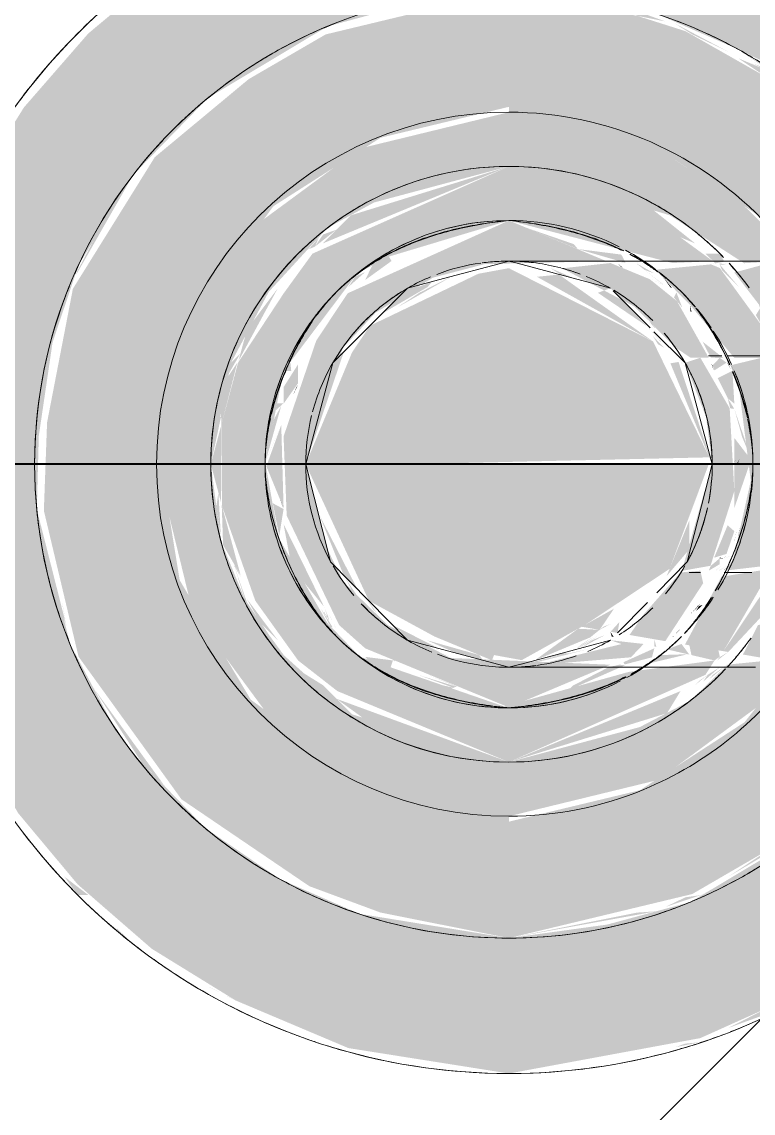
# Model space of a CAD drawing. Header units: millimetres. Extents: x 0 to 98412, y -2706 to 7916.
# Drawn here: x 82427.77 to 82454.75, y 576.03 to 616.34 of the extents above; entities that cross this region are included whole.
import ezdxf

# ---------------------------------------------------------------- set-up
doc = ezdxf.new("R2010")
doc.units = ezdxf.units.MM
for name, color, linetype, lineweight in [('0-1', 7, 'Continuous', 9), ('A-WALL-PATT', 7, 'Continuous', 9), ('P-SANR-FIXT', 7, 'Continuous', 9)]:
    doc.layers.add(name, color=color, linetype=linetype, lineweight=lineweight)
doc.layers.add('0-2', color=7, linetype='Continuous', lineweight=9, transparency=0.7)
doc.layers.add('A-DETL', color=5, linetype='Continuous', lineweight=40, true_color=0x0000ff)
doc.layers.add('A-DETL-GENF-1', color=7, linetype='Continuous', lineweight=9, true_color=0xe0e0e0)

# ---------------------------------------------------------------- blocks, each defined once
blk = doc.blocks.new('Sanitary_Toilet-Accessories_Gessi_Wall-mounted-paper-roll-holder-65449 - Chrome-30913797-Развертка 1_13-3')
at = {"layer": '0-2'}
for points in [[(-67854, 577.5), (-67846.939, 578.807), (-67844.395, 579.952), (-67841.105, 581.9), (-67838.482, 584.09), (-67836.107, 586.82), (-67834.263, 589.785), (-67833.07, 592.5), (-67838.202, 592.5), (-67840.177, 589.268), (-67842.898, 586.472), (-67847.303, 583.832), (-67850.374, 583), (-67854, 582.5), (-67859.524, 583.398), (-67862.456, 584.679), (-67865.202, 586.563), (-67867.823, 589.268), (-67868.656, 590.464), (-67870.197, 593.375), (-67871.418, 598.333), (-67871.328, 601.741), (-67870.834, 604.514), (-67869.88, 607.353), (-67867.823, 610.732), (-67865.102, 613.528), (-67860.697, 616.168), (-67857.626, 617), (-67854, 617.5), (-67848.476, 616.602), (-67845.544, 615.321), (-67844.5, 614.819), (-67844.5, 620.084), (-67848.077, 621.562), (-67854, 622.5), (-67860.953, 621.232), (-67863.605, 620.048), (-67866.895, 618.1), (-67869.518, 615.91), (-67871.893, 613.18), (-67873.737, 610.215), (-67875.112, 606.939), (-67875.943, 603.52), (-67876.223, 600), (-67875.943, 596.48), (-67875.108, 593.047), (-67874.048, 590.395), (-67872.1, 587.105), (-67869.91, 584.482), (-67867.18, 582.107), (-67864.089, 580.199), (-67859.923, 578.438), (-67857.703, 578.086)], [(-67854, 582.5), (-67854, 587), (-67859.5, 588.34), (-67863.526, 591.307), (-67866.148, 595.716), (-67866.913, 600.438), (-67865.657, 605.503), (-67862.693, 609.526), (-67858.734, 612.058), (-67854, 613.199), (-67854, 617.5), (-67860.762, 615.873), (-67863.603, 614.221), (-67867.065, 611.341), (-67870.088, 606.48), (-67871.041, 601.542), (-67871.159, 598.285), (-67869.88, 592.895), (-67866.083, 587.626), (-67861.361, 584.415), (-67858.734, 583.442), (-67856.701, 583.037)], [(-67854, 587), (-67848.5, 588.34), (-67844.474, 591.307), (-67843.581, 592.835), (-67845.934, 592.598), (-67847.304, 591.273), (-67849.169, 590.294), (-67854, 589), (-67859.935, 590.808), (-67862.401, 593.033), (-67863.748, 595.025), (-67864.625, 597.153), (-67865, 600), (-67864.251, 603.75), (-67862.863, 606.364), (-67860.696, 608.727), (-67858.975, 609.667), (-67854, 611), (-67848.065, 609.192), (-67845.325, 607.423), (-67844.5, 607.471), (-67844.5, 608.732), (-67845.307, 609.526), (-67849.025, 612.01), (-67854, 613), (-67859.5, 611.66), (-67863.526, 608.693), (-67866.01, 604.975), (-67867, 600), (-67865.657, 594.497), (-67862.693, 590.474), (-67858.975, 587.99), (-67855.313, 587.261)], [(-67854, 589), (-67846.752, 592.222), (-67846.414, 592.753), (-67849.573, 592.332), (-67854.174, 591.053), (-67859.5, 592.892), (-67860.697, 594.134), (-67862.498, 597.292), (-67862.991, 600.067), (-67862.315, 603.444), (-67859.597, 607.048), (-67858.427, 607.668), (-67854, 609), (-67847.966, 607.43), (-67846.472, 607.498), (-67847.684, 608.384), (-67854, 611), (-67861.248, 607.778), (-67862.315, 606.305), (-67863.995, 603.75), (-67864.616, 601.433), (-67864.588, 598.462), (-67863.358, 594.958), (-67861.778, 592.752), (-67860.331, 591.622), (-67854.047, 589.019)], [(-67849.807, 607.263), (-67850.01, 607.428), (-67849.853, 607.282)], [(-67848.643, 607.048), (-67849.304, 607.423), (-67849, 607.178), (-67848.697, 607.068)], [(-67857.744, 600), (-67846.605, 600.254), (-67848.681, 604.531), (-67854.003, 607.24), (-67855.126, 607.035), (-67859.131, 605.113), (-67859.794, 604.119), (-67861.5, 600), (-67857.75, 600)], [(-67847.98, 606.506), (-67848.332, 606.935), (-67848.044, 606.533)], [(-67858.124, 605.792), (-67856.992, 606.542), (-67857.93, 605.922)], [(-67847.266, 605.601), (-67847.303, 605.851), (-67847.303, 605.652)], [(-67846.097, 603.928), (-67846.856, 604.527), (-67846.55, 603.93), (-67846.222, 603.928)], [(-67846.5, 600), (-67847.743, 603.777), (-67848.044, 603.727), (-67846.519, 600.047)], [(-67847.458, 603.576), (-67847.894, 604.092), (-67847.478, 603.597)], [(-67846.437, 603.469), (-67846.534, 603.75), (-67846.5, 603.621)], [(-67845.815, 603.531), (-67845.965, 603.785), (-67845.901, 603.653)], [(-67845.711, 603.479), (-67845.889, 603.75), (-67845.762, 603.55)], [(-67861.977, 602.517), (-67861.778, 602.95), (-67861.84, 602.847)], [(-67845.018, 600.089), (-67845.685, 602.045), (-67845.396, 601.003), (-67845.027, 600.112)], [(-67862.987, 600.066), (-67862.401, 601.446), (-67862.982, 600.089)], [(-67845.685, 598.381), (-67845.068, 600.164), (-67845.685, 600.97), (-67845.685, 598.541)], [(-67845.685, 600), (-67845.638, 600.198), (-67845.685, 600.025)], [(-67845.565, 600), (-67845.495, 600.189), (-67845.599, 600)], [(-67845.01, 600.023), (-67845.048, 600.163), (-67845.012, 600.029)], [(-67854.626, 592.758), (-67854.551, 592.952), (-67853.528, 592.765), (-67851.449, 593.925), (-67851.18, 594.075), (-67848.074, 596.136), (-67846.629, 600), (-67861.5, 600), (-67859.166, 594.955), (-67856.744, 593.636), (-67854.643, 592.765)], [(-67862.474, 597.356), (-67862.315, 598.346), (-67862.713, 598.559)], [(-67862.315, 598.358), (-67862.469, 598.755), (-67862.379, 598.511)], [(-67848.183, 595.869), (-67847.344, 596.857), (-67847.344, 597.929), (-67848.106, 596.059)], [(-67845.531, 597.37), (-67845.476, 597.746), (-67845.535, 597.38)], [(-67845.685, 597.134), (-67845.599, 597.555), (-67845.685, 597.153)], [(-67846.08, 596.526), (-67846.222, 596.55), (-67846.222, 596.528)], [(-67846.064, 596.55), (-67845.891, 596.689), (-67846.061, 596.556)], [(-67846.083, 596.073), (-67845.916, 596.25), (-67846.061, 596.099)], [(-67846.049, 596.073), (-67845.889, 596.25), (-67846.029, 596.1)], [(-67847.282, 594.49), (-67846.939, 594.894), (-67847.278, 594.5)], [(-67860.609, 594.228), (-67860.921, 594.697), (-67860.697, 594.348)], [(-67847.224, 594.516), (-67846.939, 594.856), (-67847.041, 594.759)], [(-67847.102, 594.57), (-67846.854, 594.806), (-67846.994, 594.759)], [(-67851.449, 593.925), (-67851.318, 593.998), (-67852.023, 594.059)], [(-67850.139, 593.62), (-67850.257, 593.815), (-67850.207, 593.636)], [(-67847.958, 593.62), (-67847.669, 593.925), (-67847.955, 593.636)], [(-67856.573, 593.188), (-67856.788, 593.246), (-67856.787, 593.245)], [(-67855.941, 591.785), (-67855.917, 591.794), (-67856.996, 592.222)], [(-67864.215, 580.263), (-67864.215, 580.268), (-67865.647, 580.993)]]:
    blk.add_hatch(color=256, dxfattribs=at).paths.add_polyline_path(points)
h = blk.add_hatch(color=256, dxfattribs=at)
h.paths.add_polyline_path([(-67845.908, 579.182), (-67843.785, 579.952), (-67843.785, 580.263), (-67844.395, 579.952)])
h.paths.add_polyline_path([(-67838.09, 584.09), (-67838.09, 584.482), (-67838.445, 583.832)])
h.paths.add_polyline_path([(-67840.4, 582.118), (-67840.086, 582.318), (-67840.086, 582.386)])
h.paths.add_polyline_path([(-67835.569, 587.147), (-67835.225, 587.626), (-67835.353, 587.5)])
h.paths.add_polyline_path([(-67834.993, 588.353), (-67833.693, 590.584), (-67833.952, 590.395), (-67834.263, 589.785)])
h.paths.add_polyline_path([(-67844.5, 620.084), (-67844.5, 620.311), (-67846.523, 621.058)])
h.paths.add_polyline_path([(-67844.5, 620.334), (-67844.5, 620.344), (-67846.624, 621.183)])
h.paths.add_polyline_path([(-67847.749, 621.51), (-67848.747, 621.878), (-67848.077, 621.562)])
h = blk.add_hatch(color=256, dxfattribs=at)
h.paths.add_polyline_path([(-67854, 582.5), (-67848.564, 583.49), (-67849.266, 583.442), (-67851.299, 583.037)])
h.paths.add_polyline_path([(-67845.896, 584.772), (-67843.03, 586.472), (-67843.785, 586.183), (-67845.624, 584.954)])
h.paths.add_polyline_path([(-67841.297, 588.117), (-67839.35, 590.464), (-67839.449, 590.883), (-67841.137, 588.357)])
h.paths.add_polyline_path([(-67866.703, 588.117), (-67869.33, 591.743), (-67867.563, 589.001), (-67866.936, 588.357)])
h.paths.add_polyline_path([(-67833.07, 592.5), (-67832.696, 594.146), (-67837.566, 594.152), (-67837.789, 592.576), (-67833.952, 592.501)])
h.paths.add_polyline_path([(-67870.314, 593.977), (-67871.281, 597.791), (-67870.834, 595.569)])
h.paths.add_polyline_path([(-67871.498, 600.01), (-67870.861, 604.344), (-67871.193, 603.115), (-67871.416, 600.848)])
h.paths.add_polyline_path([(-67869.964, 607.003), (-67868.02, 610.409), (-67869.315, 608.281), (-67869.94, 607.104)])
h.paths.add_polyline_path([(-67837.069, 607.439), (-67833.074, 607.51), (-67833.952, 609.605), (-67835.9, 612.895), (-67838.09, 615.518), (-67840.82, 617.893), (-67843.911, 619.801), (-67844.5, 619.801), (-67844.464, 614.64), (-67842.324, 613.007), (-67840.177, 610.732), (-67838.313, 607.698), (-67838.12, 607.439), (-67837.601, 607.44)])
h.paths.add_polyline_path([(-67844.5, 614.295), (-67844.5, 614.557), (-67845.544, 614.993)])
h.paths.add_polyline_path([(-67844.5, 614.609), (-67844.5, 614.614), (-67845.228, 615.014)])
h.paths.add_polyline_path([(-67848.24, 616.354), (-67849.78, 616.918), (-67849.266, 616.558), (-67848.564, 616.419)])
h = blk.add_hatch(color=256, dxfattribs=at)
h.paths.add_polyline_path([(-67854, 582.5), (-67847.238, 584.127), (-67844.397, 585.779), (-67840.935, 588.659), (-67838.528, 592.619), (-67843.545, 592.697), (-67845.307, 590.474), (-67849.169, 587.961), (-67854, 586.801), (-67854, 583.146)])
h.paths.add_polyline_path([(-67844.5, 608.732), (-67844.5, 614.295), (-67847.49, 615.994), (-67849.266, 616.558), (-67854, 617.5), (-67854, 613), (-67848.5, 611.66), (-67844.808, 609.192)])
h = blk.add_hatch(color=256, dxfattribs=at)
h.paths.add_polyline_path([(-67848.24, 583.646), (-67846.917, 584.09), (-67847.49, 584.006), (-67847.852, 583.832)])
h.paths.add_polyline_path([(-67845.896, 615.228), (-67847.896, 616.286), (-67847.238, 615.873), (-67846.639, 615.585)])
h = blk.add_hatch(color=256, dxfattribs=at)
h.paths.add_polyline_path([(-67870.314, 593.977), (-67870.463, 594.787), (-67870.493, 594.898)])
h.paths.add_polyline_path([(-67870.197, 593.375), (-67870.834, 595.569), (-67870.834, 595.486)])
h.paths.add_polyline_path([(-67844.5, 614.614), (-67844.5, 614.662), (-67845.544, 615.321)])
h = blk.add_hatch(color=256, dxfattribs=at)
h.paths.add_polyline_path([(-67846.974, 584.052), (-67844.464, 585.416), (-67846.939, 584.076)])
h.paths.add_polyline_path([(-67837.241, 595.237), (-67832.211, 595.512), (-67832.195, 596.16), (-67836.993, 596.063), (-67837.192, 595.398)])
h.paths.add_polyline_path([(-67837.613, 594.201), (-67837.516, 594.318), (-67837.604, 594.23)])
h.paths.add_polyline_path([(-67838.236, 607.44), (-67840.437, 610.999), (-67840.528, 610.732), (-67838.313, 607.44)])
h.paths.add_polyline_path([(-67832.489, 605.711), (-67833.061, 607.472), (-67838.044, 607.181), (-67837.119, 605.73), (-67832.601, 605.711)])
h.paths.add_polyline_path([(-67842.102, 612.693), (-67844.5, 614.557), (-67844.389, 614.221), (-67842.522, 612.973)])
h.paths.add_polyline_path([(-67844.5, 614.557), (-67844.5, 614.609), (-67845.01, 614.802)])
h = blk.add_hatch(color=256, dxfattribs=at)
h.paths.add_polyline_path([(-67854, 589), (-67860.364, 591.338), (-67858.975, 590.333), (-67857.703, 589.992)])
h.paths.add_polyline_path([(-67862.528, 593.502), (-67863.667, 595.025), (-67863.192, 594.166), (-67862.531, 593.505)])
h.paths.add_polyline_path([(-67864.625, 598.601), (-67864.625, 601.399), (-67865, 600), (-67864.72, 598.956)])
h.paths.add_polyline_path([(-67863.977, 603.817), (-67862.531, 606.495), (-67863.667, 604.975), (-67863.901, 604.101)])
h.paths.add_polyline_path([(-67860.873, 608.153), (-67854, 611), (-67859.834, 609.192), (-67860.697, 608.329)])
h = blk.add_hatch(color=256, dxfattribs=at)
h.paths.add_polyline_path([(-67854, 589), (-67848.166, 590.808), (-67847.669, 591.622), (-67853.038, 589.399)])
h.paths.add_polyline_path([(-67847.127, 608.153), (-67849.025, 609.667), (-67854, 611), (-67847.303, 608.226)])
h = blk.add_hatch(color=256, dxfattribs=at)
h.paths.add_polyline_path([(-67869.91, 584.09), (-67869.518, 584.09), (-67870.404, 584.77)])
h.paths.add_polyline_path([(-67867.844, 582.263), (-67868.467, 582.858), (-67868.467, 582.814)])
h.paths.add_polyline_path([(-67874.048, 610.215), (-67874.048, 609.605), (-67873.484, 610.991)])
h = blk.add_hatch(color=256, dxfattribs=at)
h.paths.add_polyline_path([(-67854, 591.019), (-67850.257, 592.596), (-67856.15, 592.843), (-67858.471, 594.058), (-67860.104, 595.652), (-67860.697, 596.86), (-67861.487, 600.047), (-67860.137, 604.287), (-67858.921, 605.597), (-67856.801, 606.891), (-67854.899, 607.39), (-67850.405, 607.5), (-67854, 609), (-67859.95, 606.313), (-67861.109, 604.566), (-67862.315, 601.026), (-67862.2, 598.101), (-67860.265, 594.058), (-67859.303, 593.2), (-67854.011, 591.024)])
h.paths.add_polyline_path([(-67848.824, 592.646), (-67847.407, 592.984), (-67848.403, 592.952), (-67848.722, 592.72)])
h.paths.add_polyline_path([(-67846.086, 593.096), (-67844.5, 595.831), (-67844.694, 596.081), (-67846.161, 595.844), (-67847.505, 593.341), (-67846.222, 593.119)])
h.paths.add_polyline_path([(-67844.5, 603.917), (-67844.731, 605.196), (-67846.222, 607.248), (-67846.547, 607.38), (-67848.597, 607.181), (-67847.303, 605.866), (-67845.685, 603.925), (-67844.618, 603.918)])
h = blk.add_hatch(color=256, dxfattribs=at)
h.paths.add_polyline_path([(-67859.5, 590.474), (-67860.873, 591.847), (-67861.778, 592.222), (-67859.789, 590.696)])
h.paths.add_polyline_path([(-67846.841, 591.965), (-67846.222, 592.507), (-67846.67, 592.222)])
h.paths.add_polyline_path([(-67861.778, 592.222), (-67863.192, 594.166), (-67862.315, 592.921), (-67862.004, 592.517)])
h.paths.add_polyline_path([(-67863.526, 594.5), (-67864.138, 596.25), (-67863.744, 595.025)])
h.paths.add_polyline_path([(-67844.171, 595.232), (-67841.891, 595.522), (-67841.99, 596.098), (-67843.934, 595.804), (-67844.168, 595.239)])
h.paths.add_polyline_path([(-67864.625, 602.847), (-67863.901, 604.101), (-67864.251, 603.75), (-67864.588, 602.937)])
h.paths.add_polyline_path([(-67865, 600), (-67864.625, 601.741), (-67864.771, 601.741)])
h.paths.add_polyline_path([(-67864.625, 597.287), (-67864.72, 598.956), (-67864.79, 598.48)])
h.paths.add_polyline_path([(-67861.159, 608.035), (-67860.364, 608.662), (-67860.859, 608.483)])
h.paths.add_polyline_path([(-67842.509, 605.752), (-67843.602, 607.388), (-67844.5, 607.084), (-67844.474, 605.76), (-67842.77, 605.753)])
h.paths.add_polyline_path([(-67846.011, 607.419), (-67845.996, 607.483), (-67846.014, 607.423)])
h.paths.add_polyline_path([(-67845.498, 606.524), (-67846.222, 607.375), (-67846.14, 607.166), (-67845.599, 606.625)])
h = blk.add_hatch(color=256, dxfattribs=at)
h.paths.add_polyline_path([(-67860.873, 591.847), (-67861.948, 592.517), (-67861.778, 592.222)])
h.paths.add_polyline_path([(-67847.127, 591.847), (-67846.67, 592.222), (-67846.958, 592.016)])
h.paths.add_polyline_path([(-67846.614, 592.059), (-67845.905, 592.635), (-67846.472, 592.222)])
h.paths.add_polyline_path([(-67844.574, 592.835), (-67843.289, 593.08), (-67842.781, 594.259), (-67844.808, 594.065), (-67845.367, 592.972), (-67844.623, 592.844)])
h.paths.add_polyline_path([(-67863.901, 595.899), (-67864.597, 598.497), (-67864.547, 597.017), (-67864.104, 596.25)])
h.paths.add_polyline_path([(-67864.625, 597.153), (-67864.79, 598.48), (-67864.795, 598.444)])
h.paths.add_polyline_path([(-67864.616, 601.433), (-67864.022, 603.75), (-67864.625, 602.847), (-67864.618, 601.741)])
h.paths.add_polyline_path([(-67844.5, 605.534), (-67844.642, 607.362), (-67845.685, 607.079), (-67844.673, 605.76)])
h.paths.add_polyline_path([(-67846.391, 607.417), (-67846.052, 607.483), (-67846.222, 607.778), (-67846.752, 607.778), (-67846.396, 607.423)])
h.paths.add_polyline_path([(-67844.5, 607.427), (-67843.658, 607.471), (-67844.5, 608.732), (-67844.5, 607.44)])
h = blk.add_hatch(color=256, dxfattribs=at)
h.paths.add_polyline_path([(-67856.047, 591.746), (-67855.941, 591.785), (-67857.354, 592.222)])
h.paths.add_polyline_path([(-67860.818, 594.732), (-67862.315, 597.788), (-67862.029, 596.25), (-67861.487, 595.547)])
h.paths.add_polyline_path([(-67851.459, 607.947), (-67851.61, 608.129), (-67853.341, 608.727)])
h = blk.add_hatch(color=256, dxfattribs=at)
h.paths.add_polyline_path([(-67843.816, 596.087), (-67841.753, 596.215), (-67841.062, 600.311), (-67841.99, 600.789), (-67843.183, 601.388), (-67843.042, 599.68), (-67843.789, 596.153)])
h.paths.add_polyline_path([(-67844.5, 605.526), (-67844.781, 605.901), (-67844.734, 605.76)])
h.paths.add_polyline_path([(-67861.386, 607.941), (-67861.159, 608.035), (-67861.014, 608.364)])
h = blk.add_hatch(color=256, dxfattribs=at)
h.paths.add_polyline_path([(-67851.779, 591.669), (-67849.714, 592.577), (-67849.924, 592.598), (-67850.332, 592.5), (-67851.654, 591.818)])
h.paths.add_polyline_path([(-67858.422, 592.341), (-67858.282, 592.754), (-67859.303, 592.886), (-67858.945, 592.5)])
h.paths.add_polyline_path([(-67862.315, 598.346), (-67862.466, 598.721), (-67862.379, 598.5)])
h.paths.add_polyline_path([(-67862.763, 601.862), (-67862.552, 602.254), (-67862.713, 602.254)])
h.paths.add_polyline_path([(-67862.315, 602.235), (-67861.778, 602.996), (-67861.778, 603.692), (-67862.315, 602.847), (-67862.315, 602.254)])
h.paths.add_polyline_path([(-67862.315, 603.444), (-67862.033, 603.444), (-67862.063, 603.75)])
h.paths.add_polyline_path([(-67858.967, 607.505), (-67859.303, 606.803), (-67858.333, 607.505), (-67858.427, 607.668)])
h.paths.add_polyline_path([(-67849.702, 607.445), (-67849.853, 607.742), (-67851.459, 607.947), (-67849.733, 607.445)])
h = blk.add_hatch(color=256, dxfattribs=at)
h.paths.add_polyline_path([(-67842.504, 594.255), (-67842.032, 595.233), (-67844.256, 595.025), (-67844.474, 594.277), (-67842.781, 594.259)])
h.paths.add_polyline_path([(-67863.875, 595.8), (-67864.104, 596.25), (-67864.138, 596.25)])
h.paths.add_polyline_path([(-67864.625, 601.399), (-67864.618, 601.741), (-67864.625, 601.741)])
h.paths.add_polyline_path([(-67846.014, 607.419), (-67846.049, 607.483), (-67846.017, 607.423)])
h.paths.add_polyline_path([(-67845.987, 607.371), (-67846.222, 607.418), (-67846.222, 607.375)])
h = blk.add_hatch(color=256, dxfattribs=at)
h.paths.add_polyline_path([(-67856.233, 591.677), (-67856.047, 591.746), (-67857.703, 592.123)])
h.paths.add_polyline_path([(-67862.991, 600.067), (-67862.713, 601.441), (-67862.779, 601.741)])
h.paths.add_polyline_path([(-67848.963, 607.439), (-67849.055, 607.5), (-67849, 607.439)])
h = blk.add_hatch(color=256, dxfattribs=at)
h.paths.add_polyline_path([(-67852.995, 592.58), (-67849.501, 592.869), (-67849.033, 593.363), (-67850.257, 593.501), (-67849.848, 593.36), (-67852.925, 592.598)])
h.paths.add_polyline_path([(-67846.414, 592.753), (-67846.222, 592.892), (-67846.272, 593.128), (-67847.344, 593.313), (-67847.267, 592.952), (-67846.912, 592.869)])
h.paths.add_polyline_path([(-67847.344, 592.97), (-67847.636, 593.363), (-67848.168, 593.162), (-67847.407, 592.984)])
h.paths.add_polyline_path([(-67848.232, 593.466), (-67846.834, 595.605), (-67846.939, 596.067), (-67847.669, 596.003), (-67849.033, 594.45), (-67849.553, 593.694), (-67848.403, 593.496)])
h.paths.add_polyline_path([(-67860.035, 595.547), (-67860.364, 596.079), (-67860.104, 595.652)])
h.paths.add_polyline_path([(-67844.5, 595.469), (-67844.088, 596.085), (-67844.5, 595.831), (-67844.5, 595.626)])
h.paths.add_polyline_path([(-67846.636, 596.069), (-67846.553, 596.25), (-67846.629, 596.086)])
h.paths.add_polyline_path([(-67844.5, 603.917), (-67844.332, 604.155), (-67844.5, 603.937)])
h.paths.add_polyline_path([(-67846.008, 596.073), (-67844.5, 596.25), (-67844.727, 603.919), (-67845.824, 603.653), (-67845.492, 602.654), (-67845.078, 599.388), (-67845.724, 596.497), (-67845.989, 596.101)])
h.paths.add_polyline_path([(-67847.394, 596.503), (-67847.28, 596.689), (-67847.387, 596.531)])
h.paths.add_polyline_path([(-67846.628, 603.931), (-67847.8, 606.021), (-67848.804, 606.832), (-67850.252, 607.43), (-67852.037, 607.235), (-67849.383, 605.83), (-67847.882, 604.327), (-67847.303, 603.935), (-67846.939, 603.933)])
h = blk.add_hatch(color=256, dxfattribs=at)
h.paths.add_polyline_path([(-67858.202, 592.721), (-67858.236, 592.754), (-67858.281, 592.754)])
h.paths.add_polyline_path([(-67849.713, 607.426), (-67849.863, 607.447), (-67849.853, 607.427)])
h = blk.add_hatch(color=256, dxfattribs=at)
h.paths.add_polyline_path([(-67854.023, 591.01), (-67854.192, 591.098), (-67854.029, 591.012)])
h.paths.add_polyline_path([(-67846.351, 607.377), (-67846.547, 607.417), (-67846.354, 607.377)])
h = blk.add_hatch(color=256, dxfattribs=at)
h.paths.add_polyline_path([(-67854.025, 591.009), (-67854.12, 591.05), (-67854.03, 591.011)])
h.paths.add_polyline_path([(-67848.946, 607.417), (-67849.304, 607.442), (-67849, 607.418)])
h = blk.add_hatch(color=256, dxfattribs=at)
h.paths.add_polyline_path([(-67850.165, 592.596), (-67849.458, 592.881), (-67850.162, 592.598)])
h.paths.add_polyline_path([(-67850.236, 607.429), (-67851.055, 607.462), (-67850.25, 607.43)])
h.paths.add_polyline_path([(-67848.289, 606.617), (-67848.773, 606.835), (-67848.393, 606.66)])
h = blk.add_hatch(color=256, dxfattribs=at)
h.paths.add_polyline_path([(-67862.603, 601.995), (-67862.315, 602.254), (-67862.552, 602.254)])
h.paths.add_polyline_path([(-67859.923, 606.547), (-67859.303, 607.098), (-67859.676, 606.926)])
h = blk.add_hatch(color=256, dxfattribs=at)
h.paths.add_polyline_path([(-67855.939, 592.756), (-67856.787, 593.245), (-67855.963, 592.765)])
h.paths.add_polyline_path([(-67853.018, 592.763), (-67851.734, 593.017), (-67852.059, 593.019), (-67853.008, 592.765)])
h.paths.add_polyline_path([(-67858.891, 594.526), (-67859.211, 594.966), (-67859, 594.623)])
h.paths.add_polyline_path([(-67848.494, 604.814), (-67849, 605.378), (-67848.5, 604.818)])
h.paths.add_polyline_path([(-67859.264, 605.32), (-67858.403, 605.922), (-67859.232, 605.345)])
h.paths.add_polyline_path([(-67850.256, 606.497), (-67851.209, 606.753), (-67850.866, 606.66)])
h.paths.add_polyline_path([(-67851.565, 606.848), (-67852.469, 607.244), (-67852.059, 606.98), (-67851.66, 606.873)])
h = blk.add_hatch(color=256, dxfattribs=at)
h.paths.add_polyline_path([(-67848.36, 604.491), (-67848.919, 605.103), (-67848.409, 604.527)])
h.paths.add_polyline_path([(-67848.682, 604.531), (-67852.153, 607.005), (-67852.967, 606.922), (-67848.697, 604.54)])
h.paths.add_polyline_path([(-67858.1, 605.802), (-67856.104, 606.936), (-67857.309, 606.331), (-67857.92, 605.922)])
h = blk.add_hatch(color=256, dxfattribs=at)
h.paths.add_polyline_path([(-67849.731, 592.606), (-67848.724, 592.869), (-67848.636, 593.203), (-67849.778, 592.687)])
h.paths.add_polyline_path([(-67848.311, 606.643), (-67849, 607.178), (-67848.351, 606.66)])
h = blk.add_hatch(color=256, dxfattribs=at)
h.paths.add_polyline_path([(-67861.5, 600), (-67860.089, 604.156), (-67860.577, 603.444), (-67861.487, 600.047)])
h.paths.add_polyline_path([(-67848.285, 604.31), (-67848.697, 604.741), (-67848.5, 604.43)])
h.paths.add_polyline_path([(-67847.449, 603.541), (-67847.804, 603.937), (-67847.472, 603.559)])
h.paths.add_polyline_path([(-67848.92, 605.104), (-67850.256, 606.497), (-67850.719, 606.331), (-67848.946, 605.122)])
h.paths.add_polyline_path([(-67858.686, 605.559), (-67857.008, 606.541), (-67856.838, 606.739), (-67857.914, 606.331), (-67858.495, 605.75)])
h = blk.add_hatch(color=256, dxfattribs=at)
h.paths.add_polyline_path([(-67846.628, 596.069), (-67846.222, 596.308), (-67846.222, 596.528), (-67846.553, 596.25), (-67846.621, 596.086)])
h.paths.add_polyline_path([(-67847.607, 605.786), (-67847.821, 606.344), (-67847.913, 606.158), (-67847.616, 605.798)])
h = blk.add_hatch(color=256, dxfattribs=at)
h.paths.add_polyline_path([(-67854, 592.5), (-67851.011, 593.19), (-67852.667, 592.763), (-67853.997, 592.501)])
h.paths.add_polyline_path([(-67854.004, 592.5), (-67854.952, 592.754), (-67854.005, 592.501)])
h.paths.add_polyline_path([(-67856.576, 593.19), (-67856.792, 593.248), (-67856.791, 593.248)])
h.paths.add_polyline_path([(-67859.303, 594.697), (-67860.035, 595.79), (-67859.783, 595.322)])
h.paths.add_polyline_path([(-67858.935, 605.456), (-67858.187, 606.058), (-67858.884, 605.5)])
h = blk.add_hatch(color=256, dxfattribs=at)
h.paths.add_polyline_path([(-67845.908, 593.065), (-67844.5, 594.571), (-67844.73, 595.124), (-67846.086, 593.096)])
h.paths.add_polyline_path([(-67844.5, 604.839), (-67844.735, 605.761), (-67844.891, 605.507), (-67844.55, 604.924)])
h = blk.add_hatch(color=256, dxfattribs=at)
h.paths.add_polyline_path([(-67855.936, 592.754), (-67855.937, 593.018), (-67855.937, 592.756)])
h.paths.add_polyline_path([(-67848.565, 593.254), (-67848.636, 593.536), (-67848.636, 593.27)])
h.paths.add_polyline_path([(-67847.616, 596.063), (-67846.565, 596.25), (-67845.685, 599.008), (-67845.856, 602.066), (-67846.939, 603.933), (-67847.503, 603.747), (-67846.726, 601.738), (-67846.5, 600), (-67847.616, 596.081)])
h.paths.add_polyline_path([(-67844.5, 596.083), (-67844.014, 596.215), (-67843.388, 599.2), (-67843.625, 602.301), (-67844.273, 603.859), (-67844.5, 603.653), (-67844.5, 596.136)])
h.paths.add_polyline_path([(-67848.568, 604.992), (-67849.111, 605.621), (-67848.672, 605.085)])
h = blk.add_hatch(color=256, dxfattribs=at)
h.paths.add_polyline_path([(-67846.244, 596.072), (-67845.937, 596.25), (-67846.23, 596.095)])
h.paths.add_polyline_path([(-67846.418, 603.469), (-67845.971, 603.75), (-67846.222, 603.928), (-67846.494, 603.653)])
h = blk.add_hatch(color=256, dxfattribs=at)
h.paths.add_polyline_path([(-67846.376, 596.071), (-67846.142, 596.25), (-67846.362, 596.092)])
h.paths.add_polyline_path([(-67845.714, 603.479), (-67845.909, 603.75), (-67845.77, 603.547)])
h = blk.add_hatch(color=256, dxfattribs=at)
h.paths.add_polyline_path([(-67847.667, 593.634), (-67847.626, 593.844), (-67847.667, 593.636)])
h.paths.add_polyline_path([(-67845.685, 602.235), (-67845.755, 603.448), (-67846.299, 603.181), (-67845.931, 602.44)])
h = blk.add_hatch(color=256, dxfattribs=at)
h.paths.add_polyline_path([(-67860.506, 593.98), (-67860.953, 594.697), (-67860.579, 593.992)])
h.paths.add_polyline_path([(-67860.64, 594.302), (-67860.818, 594.732), (-67860.697, 594.382)])
h.paths.add_polyline_path([(-67862.982, 600.089), (-67862.401, 602.164), (-67862.671, 601.653), (-67862.713, 601.441)])
h = blk.add_hatch(color=256, dxfattribs=at)
h.paths.add_polyline_path([(-67847.897, 593.623), (-67847.653, 593.866), (-67847.887, 593.636)])
h.paths.add_polyline_path([(-67846.43, 596.548), (-67845.974, 596.689), (-67845.685, 597.527), (-67845.933, 597.746), (-67846.427, 596.556)])
h.paths.add_polyline_path([(-67845.97, 596.551), (-67845.685, 596.689), (-67845.967, 596.556)])
h.paths.add_polyline_path([(-67845.685, 602.045), (-67845.931, 602.44), (-67845.835, 602.063)])
h = blk.add_hatch(color=256, dxfattribs=at)
h.paths.add_polyline_path([(-67860.379, 593.936), (-67860.697, 594.584), (-67860.397, 593.961)])
h.paths.add_polyline_path([(-67862.315, 598.381), (-67862.401, 601.446), (-67862.95, 599.925), (-67862.378, 598.535)])
h = blk.add_hatch(color=256, dxfattribs=at)
h.paths.add_polyline_path([(-67854.002, 592.501), (-67854.047, 592.755), (-67854.004, 592.501)])
h.paths.add_polyline_path([(-67850.654, 593.884), (-67850.25, 594.102), (-67850.514, 593.997)])
h.paths.add_polyline_path([(-67850.793, 593.773), (-67850.654, 593.884), (-67851.449, 593.925)])
h.paths.add_polyline_path([(-67851.564, 593.153), (-67850.876, 593.636), (-67851.313, 593.355)])
h.paths.add_polyline_path([(-67856.577, 593.19), (-67858.289, 594.058), (-67857.51, 593.441), (-67856.792, 593.248)])
h.paths.add_polyline_path([(-67851.367, 593.206), (-67850.455, 593.694), (-67850.922, 593.505), (-67851.221, 593.304)])
h.paths.add_polyline_path([(-67849.996, 593.77), (-67849.924, 594.175), (-67850.25, 593.814)])
h.paths.add_polyline_path([(-67859.59, 595.388), (-67860.998, 598.132), (-67860.104, 595.914), (-67859.745, 595.547)])
h = blk.add_hatch(color=256, dxfattribs=at)
h.paths.add_polyline_path([(-67846.64, 596.069), (-67846.561, 596.25), (-67846.633, 596.086)])
h.paths.add_polyline_path([(-67847.449, 596.459), (-67847.304, 596.858), (-67847.429, 596.531)])
h = blk.add_hatch(color=256, dxfattribs=at)
h.paths.add_polyline_path([(-67851.397, 593.198), (-67850.727, 593.636), (-67851.23, 593.309)])
h.paths.add_polyline_path([(-67859.559, 595.314), (-67860.104, 595.914), (-67859.789, 595.544)])
h = blk.add_hatch(color=256, dxfattribs=at)
h.paths.add_polyline_path([(-67846.312, 592.758), (-67845.908, 593.065), (-67846.237, 592.869), (-67846.272, 592.818)])
h.paths.add_polyline_path([(-67844.5, 595.231), (-67844.238, 595.38), (-67844.5, 595.252)])
h = blk.add_hatch(color=256, dxfattribs=at)
h.paths.add_polyline_path([(-67853.023, 592.762), (-67851.004, 593.603), (-67850.793, 593.773), (-67851.449, 593.925), (-67853.038, 592.762)])
h.paths.add_polyline_path([(-67854.96, 592.757), (-67855.094, 592.952), (-67857.031, 593.501), (-67855.936, 593.019), (-67854.99, 592.765)])
h.paths.add_polyline_path([(-67851.503, 593.169), (-67850.741, 593.636), (-67851.279, 593.336)])
h.paths.add_polyline_path([(-67850.654, 593.884), (-67850.126, 594.663), (-67851.318, 593.998)])
h = blk.add_hatch(color=256, dxfattribs=at)
h.paths.add_polyline_path([(-67832, 592.5), (-67832.148, 594.14), (-67832.403, 593.874), (-67832.601, 592.5)])
h.paths.add_polyline_path([(-67854.037, 592.76), (-67854.485, 592.952), (-67854.047, 592.763)])
h = blk.add_hatch(color=256, dxfattribs=at)
h.paths.add_polyline_path([(-67847.862, 578.472), (-67846.939, 578.657), (-67847.507, 578.601)])
h.paths.add_polyline_path([(-67841.394, 581.482), (-67840.086, 582.486), (-67840.82, 582.107), (-67841.626, 581.364)])
h.paths.add_polyline_path([(-67836.247, 586.325), (-67835.353, 587.647), (-67835.9, 587.105), (-67837.049, 585.523)])
at = {"layer": '0-1'}
for p, q in [((-67854.362, 607.403), (-67856.412, 606.854)), ((-67850.253, 606.497), (-67853.7, 607.42)), ((-67848.796, 605.04), (-67850.157, 606.401)), ((-67847.503, 603.747), (-67848.65, 604.894)), ((-67846.5, 600), (-67847.503, 603.747)), ((-67846.141, 604), (-67846.638, 604)), ((-67844.5, 604), (-67845.938, 604)), ((-67847.351, 596), (-67846.939, 596)), ((-67846.056, 596), (-67845.043, 596)), ((-67849.993, 593.77), (-67848.893, 594.895)), ((-67853.548, 592.621), (-67850.256, 593.502)), ((-67854, 592.5), (-67853.566, 592.616)), ((-67851.214, 592.5), (-67850.386, 592.5)), ((-67850.386, 592.5), (-67849.462, 592.5)), ((-67849.462, 592.5), (-67848.445, 592.5)), ((-67848.445, 592.5), (-67847.342, 592.5))]:
    blk.add_line(p, q, dxfattribs=at)
at = {"layer": '0-1', "flags": 128}
for points in [[(-67853.7, 607.42), (-67854, 607.5), (-67854.362, 607.403)], [(-67844.5, 607.5), (-67845.37, 607.5), (-67846.602, 607.5), (-67847.756, 607.5), (-67848.828, 607.5), (-67849.811, 607.5), (-67850.701, 607.5), (-67851.492, 607.5), (-67852.18, 607.5), (-67852.762, 607.5), (-67853.235, 607.5), (-67853.596, 607.5), (-67853.844, 607.5), (-67853.976, 607.5), (-67854, 607.5)], [(-67856.412, 606.854), (-67857.747, 606.497), (-67860.497, 603.747), (-67861.5, 600)], [(-67861.5, 600), (-67860.579, 596.399), (-67857.744, 593.502), (-67854, 592.5)], [(-67848.542, 595.253), (-67847.421, 596.399), (-67846.5, 600)], [(-67854, 592.5), (-67853.941, 592.5), (-67853.766, 592.5), (-67853.477, 592.5), (-67853.075, 592.5), (-67852.562, 592.5), (-67851.94, 592.5), (-67851.214, 592.5)], [(-67847.342, 592.5), (-67846.159, 592.5), (-67844.9, 592.5)]]:
    blk.add_lwpolyline(points, dxfattribs=at)
at = {"layer": 'P-SANR-FIXT'}
for radius, start, end in [(22.5, 90, 180), (17.5, 90, 180), (17.5, 56.3913, 90), (22.5, 130.6447, 139.4721), (17.5, 111.3762, 113.8044), (17.5, 66.0554, 69.493), (17.5, 113.8044, 118.0769), (17.5, 61.9231, 65.5776), (17.5, 118.0769, 123.75), (17.5, 56.3913, 61.9231), (22.5, 139.4721, 142.3741), (17.5, 123.75, 133.1111), (22.5, 142.3741, 144), (13, 90, 180), (17.5, 133.3006, 134.6715), (13, 42.5439, 90), (17.5, 136.9471, 156.2889), (11, 90, 180), (11, 90, 120), (11, 60, 90), (11, 43.9861, 90), (11, 120, 130.2324), (11, 49.7676, 60), (9, 90, 180), (9, 90, 130.1044), (9, 63.1853, 90), (9, 63.1853, 90), (11, 130.2324, 134.8706), (11, 43.9861, 48.3654), (11, 134.8706, 157.63), (9, 53.0394, 61.4311), (9, 53.0394, 61.4311), (7.5, 97.939, 110.8176), (7.5, 97.939, 110.8176), (7.5, 97.939, 110.8176), (7.5, 92.8916, 97.6182), (7.5, 92.8916, 97.6182), (7.5, 92.8916, 97.5987), (7.5, 90, 92.8916), (7.5, 90.026, 92.8916), (7.5, 90, 92.8916), (7.5, 87.5985, 90), (7.5, 87.5985, 90), (7.5, 87.5985, 90), (7.5, 82.4044, 87.5985), (7.5, 82.4044, 87.5985), (7.5, 82.4044, 87.5985), (7.5, 75.2171, 82.3081), (7.5, 75.2171, 82.3081), (7.5, 75.2171, 82.3081), (11, 39.1487, 42.4133), (11, 36.34, 42.4133), (7.5, 69.463, 75.0112), (7.5, 70.5178, 75.0112), (7.5, 69.463, 75.0112), (9, 49.7701, 52.0529), (9, 40.1101, 52.0529), (17.5, 157.8508, 159.4551), (9, 132.4171, 135), (7.5, 112.7064, 119.6221), (7.5, 112.7064, 119.6221), (7.5, 112.7064, 119.6221), (7.5, 60.0223, 67.6645), (7.5, 60.0223, 67.6645), (7.5, 60.0223, 67.6645), (9, 135.2345, 140.2238), (7.5, 120, 135.0065), (7.5, 120, 135.0065), (7.5, 120, 127.6407), (7.5, 119.6221, 120), (7.5, 119.6221, 120), (7.5, 119.6221, 120), (7.5, 44.9935, 58.9692), (7.5, 44.9935, 58.9692), (7.5, 44.9935, 58.9692), (9, 42.6896, 45), (17.5, 159.4551, 180), (9, 140.2238, 142.8611), (7.5, 130.2295, 135.0065), (9, 37.2538, 39.4837), (9, 34.0077, 39.4837), (9, 34.0077, 37.2538), (9, 144.6698, 167.6912), (7.5, 135.1289, 140.3501), (7.5, 135.1289, 140.3501), (7.5, 135.1289, 139.7676), (7.5, 140.3501, 150), (7.5, 140.3501, 150), (7.5, 140.3501, 150), (7.5, 30, 40.2324), (7.5, 34.446, 40.2324), (7.5, 30, 40.2324), (9, 24.1703, 33.0929), (9, 24.1703, 33.0929), (11, 159.1825, 172.1858), (7.5, 150.0223, 165.0112), (7.5, 150.0223, 165.0112), (7.5, 150.0223, 165.0112), (7.5, 14.9888, 29.9777), (7.5, 14.9888, 29.9777), (7.5, 14.9888, 28.3265), (9, 14.6084, 22.5408), (9, 12.3088, 22.5408), (9, 12.3088, 14.6084), (9, 168.7114, 179.6693), (7.5, 166.0741, 180), (7.5, 166.0741, 180), (7.5, 166.0741, 180), (7.5, 0, 13.9259), (7.5, 0, 13.9259), (7.5, 0, 13.9259), (9, 0, 12.163), (11, 172.37, 180), (9, 0, 9.1244), (22.5, 180, 252), (17.5, 180, 270), (17.5, 180.0332, 182.2828), (13, 180, 270), (11, 180, 187.63), (11, 180, 270), (9, 180, 225), (9, 180, 189.1244), (7.5, 180, 208.8043), (7.5, 180, 208.8043), (7.5, 180, 208.8043), (7.5, 348.9651, 0), (7.5, 348.9651, 0), (7.5, 348.9651, 0), (9, 328.9451, 0), (9, 353.5111, 0), (17.5, 183.0122, 191.25), (9, 348.7114, 352.6005), (11, 188.1965, 202.37), (9, 191.6951, 217.2538), (7.5, 331.1957, 346.9069), (7.5, 331.1957, 346.9069), (7.5, 331.6737, 346.9069), (9, 328.9451, 348.3049), (17.5, 191.25, 200.5631), (7.5, 210.0708, 220.2324), (7.5, 210.0708, 220.2324), (7.5, 210.0708, 220.2324), (7.5, 320.3532, 329.9292), (7.5, 320.3532, 329.9292), (11, 202.9101, 217.4368), (7.5, 320.3532, 325.5541), (9, 321.0372, 326.9071), (9, 324.6698, 326.9071), (9, 217.2538, 220.2938), (7.5, 223.3616, 240), (7.5, 223.3616, 229.7707), (7.5, 223.3616, 240), (7.5, 302.8832, 315.0283), (7.5, 302.8832, 315.0283), (7.5, 302.8832, 315.0283), (9, 220.8133, 225), (9, 316.1375, 320.8419), (17.5, 200.5631, 202.2592), (7.5, 232.3594, 240), (9, 316.1375, 318.3568), (11, 217.63, 229.7676), (9, 225, 270), (9, 226.9967, 229.7701), (7.5, 240, 240.3779), (7.5, 240, 240.3779), (7.5, 240, 240.3779), (7.5, 240.3779, 247.6632), (7.5, 240.3779, 247.6612), (7.5, 240.3779, 247.6632), (7.5, 292.8213, 299.9407), (7.5, 292.8213, 299.9407), (7.5, 292.8213, 299.9407), (9, 308.4609, 311.7126), (9, 311.7126, 315), (9, 312.4171, 314.7655), (11, 319.3099, 324.3094), (11, 319.3099, 322.37), (17.5, 203.7111, 223.0529), (9, 229.7701, 270), (7.5, 249.3945, 262.3224), (7.5, 249.3945, 262.3224), (7.5, 249.3945, 262.3224), (7.5, 277.8375, 289.3388), (7.5, 277.8375, 289.3388), (7.5, 277.8375, 289.3388), (9, 298.9225, 308.4609), (9, 298.9225, 308.4609), (7.5, 262.4031, 270), (7.5, 262.4031, 269.9719), (7.5, 262.4031, 270), (17.5, 270, 334.7371), (7.5, 270, 273.4655), (7.5, 270, 273.4655), (7.5, 270, 273.4655), (22.5, 270, 340.4303), (7.5, 273.6168, 277.6187), (7.5, 273.6168, 277.6187), (7.5, 273.6168, 277.6187), (13, 292.5, 325.8462), (11, 317.0527, 319.3099), (11, 317.0527, 319.3099), (11, 270, 316.6032), (11, 311.6346, 314.8706), (9, 270, 297.2496), (9, 270.3307, 297.2496), (11, 229.7676, 240), (11, 300, 310.2324), (11, 240, 270), (11, 270, 300), (13, 270, 292.5), (17.5, 225.3285, 226.6994), (17.5, 226.8889, 236.25), (22.5, 217.2119, 220.5279), (22.5, 220.5279, 229.4721), (17.5, 236.25, 241.9231), (17.5, 298.0769, 303.75), (17.5, 241.9231, 245.5776), (17.5, 293.9446, 298.0769), (17.5, 245.5776, 249.493), (17.5, 249.493, 250.6469), (17.5, 289.3531, 290.6171), (17.5, 291.3762, 292.5), (17.5, 292.5, 293.8044), (17.5, 250.6469, 256.3037), (17.5, 283.6963, 289.3531), (22.5, 229.5094, 232.9885), (17.5, 256.3037, 270), (17.5, 270, 283.6963), (22.5, 234, 235.6259), (22.5, 235.6259, 238.5279), (22.5, 238.5279, 248.9845), (22.5, 291.2689, 301.4721), (22.5, 248.9845, 250.7855), (22.5, 250.7855, 252), (22.5, 288, 290.5033), (22.5, 252, 270), (22.5, 252.7127, 253.8168), (22.5, 253.8168, 270), (22.5, 270, 285.89), (22.5, 285.89, 288)]:
    blk.add_arc((-67854, 600), radius, start, end, dxfattribs=at)
for points, knots in [([(-67859.772, 606.897), (-67859.565, 607.066), (-67858.916, 607.54), (-67857.687, 608.187), (-67855.979, 608.729), (-67854.686, 608.936), (-67854, 609)], [0.78125, 0.78125, 0.78125, 0.78125, 0.8125, 0.875, 0.9375, 1, 1, 1, 1]), ([(-67854, 609), (-67853.309, 608.928), (-67852.006, 608.709), (-67850.677, 608.28), (-67849.989, 607.971), (-67849.826, 607.891)], [0, 0, 0, 0, 0.0625, 0.125, 0.1450599, 0.1450599, 0.1450599, 0.1450599]), ([(-67849.759, 607.878), (-67849.951, 607.974), (-67850.664, 608.298), (-67852.021, 608.729), (-67853.314, 608.936), (-67854, 609)], [0.8510297, 0.8510297, 0.8510297, 0.8510297, 0.875, 0.9375, 1, 1, 1, 1]), ([(-67854.402, 608.953), (-67854.945, 608.884), (-67856.107, 608.673), (-67857.712, 608.155), (-67858.946, 607.504), (-67859.706, 606.951), (-67860.111, 606.605), (-67860.303, 606.425), (-67860.397, 606.331)], [0.0122437, 0.0122437, 0.0122437, 0.0122437, 0.0625, 0.125, 0.1875, 0.21875, 0.234375, 0.25, 0.25, 0.25, 0.25]), ([(-67849.538, 607.745), (-67849.298, 607.618), (-67848.95, 607.412), (-67848.623, 607.186), (-67848.515, 607.108)], [0.15704446, 0.15704446, 0.15704446, 0.15704446, 0.1875, 0.2030691, 0.2030691, 0.2030691, 0.2030691]), ([(-67848.5, 607.109), (-67848.622, 607.2), (-67848.952, 607.43), (-67849.303, 607.638), (-67849.528, 607.758)], [0.79466351, 0.79466351, 0.79466351, 0.79466351, 0.8125, 0.84128394, 0.84128394, 0.84128394, 0.84128394]), ([(-67847.636, 606.364), (-67847.73, 606.459), (-67847.922, 606.64), (-67848.175, 606.857), (-67848.333, 606.982), (-67848.387, 607.024)], [0.75, 0.75, 0.75, 0.75, 0.765625, 0.78125, 0.78918269, 0.78918269, 0.78918269, 0.78918269]), ([(-67860.397, 606.331), (-67860.774, 605.954), (-67861.472, 605.066), (-67862.31, 603.441), (-67862.772, 601.995), (-67862.967, 600.855), (-67863.001, 600.317), (-67863, 600.047)], [0.25, 0.25, 0.25, 0.25, 0.3125, 0.375, 0.4375, 0.46875, 0.5, 0.5, 0.5, 0.5]), ([(-67862.763, 601.845), (-67862.636, 602.371), (-67862.267, 603.487), (-67861.687, 604.614), (-67861.32, 605.175), (-67861.274, 605.243)], [0.5683825, 0.5683825, 0.5683825, 0.5683825, 0.625, 0.6875, 0.6962786, 0.6962786, 0.6962786, 0.6962786]), ([(-67846.913, 602.446), (-67846.928, 602.491), (-67846.958, 602.581), (-67847.003, 602.71), (-67847.069, 602.874), (-67847.155, 603.066), (-67847.239, 603.24), (-67847.302, 603.368), (-67847.33, 603.428), (-67847.344, 603.457)], [0.2083333, 0.2083333, 0.2083333, 0.2083333, 0.2222222, 0.2361111, 0.25, 0.2777778, 0.3055556, 0.3194444, 0.3333333, 0.3333333, 0.3333333, 0.3333333]), ([(-67847.344, 603.456), (-67847.33, 603.427), (-67847.301, 603.367), (-67847.239, 603.24), (-67847.154, 603.066), (-67847.069, 602.873), (-67847.003, 602.709), (-67846.972, 602.622), (-67846.957, 602.579)], [0.6666667, 0.6666667, 0.6666667, 0.6666667, 0.6805556, 0.6944444, 0.7222222, 0.75, 0.7638889, 0.7777778, 0.7777778, 0.7777778, 0.7777778]), ([(-67846.5, 600), (-67846.505, 600.239), (-67846.525, 600.595), (-67846.577, 601.055), (-67846.61, 601.279), (-67846.63, 601.388)], [0, 0, 0, 0, 0.0555556, 0.0833333, 0.1111111, 0.1111111, 0.1111111, 0.1111111]), ([(-67846.629, 601.388), (-67846.61, 601.278), (-67846.577, 601.055), (-67846.525, 600.595), (-67846.505, 600.239), (-67846.5, 600)], [0.8888889, 0.8888889, 0.8888889, 0.8888889, 0.9166667, 0.9444444, 1, 1, 1, 1]), ([(-67845.133, 601.415), (-67845.099, 601.229), (-67845.027, 600.762), (-67844.999, 600.317), (-67845, 600.047)], [0.44830047, 0.44830047, 0.44830047, 0.44830047, 0.46875, 0.5, 0.5, 0.5, 0.5]), ([(-67863, 600.047), (-67862.999, 599.777), (-67862.963, 599.235), (-67862.762, 598.078), (-67862.292, 596.595), (-67861.588, 595.205), (-67860.917, 594.241), (-67860.553, 593.826), (-67860.364, 593.636)], [0.5, 0.5, 0.5, 0.5, 0.53125, 0.5625, 0.625, 0.6875, 0.71875, 0.75, 0.75, 0.75, 0.75]), ([(-67862.864, 598.663), (-67862.896, 598.836), (-67862.969, 599.294), (-67862.999, 599.728), (-67863, 600)], [0.45001283, 0.45001283, 0.45001283, 0.45001283, 0.46875, 0.5, 0.5, 0.5, 0.5]), ([(-67846.389, 595.326), (-67846.163, 595.72), (-67845.682, 596.697), (-67845.247, 598.027), (-67845.038, 599.185), (-67845.001, 599.728), (-67845, 600)], [0.3282443, 0.3282443, 0.3282443, 0.3282443, 0.375, 0.4375, 0.46875, 0.5, 0.5, 0.5, 0.5]), ([(-67861.061, 594.471), (-67861.169, 594.621), (-67861.604, 595.262), (-67862.27, 596.548), (-67862.657, 597.731), (-67862.79, 598.314)], [0.2925461, 0.2925461, 0.2925461, 0.2925461, 0.3125, 0.375, 0.4375, 0.4375, 0.4375, 0.4375]), ([(-67847.344, 596.543), (-67847.322, 596.586), (-67847.262, 596.704), (-67847.031, 597.191), (-67846.819, 597.773), (-67846.697, 598.292)], [0.6666667, 0.6666667, 0.6666667, 0.6666667, 0.6875, 0.7222222, 0.8611111, 0.8611111, 0.8611111, 0.8611111]), ([(-67845.202, 598.365), (-67845.332, 597.781), (-67845.665, 596.731), (-67846.144, 595.739), (-67846.376, 595.333)], [0.5625, 0.5625, 0.5625, 0.5625, 0.625, 0.6731453, 0.6731453, 0.6731453, 0.6731453]), ([(-67847.616, 596.063), (-67847.632, 596.038), (-67847.648, 596.012), (-67847.653, 596.005), (-67847.653, 596.005)], [0.44444444, 0.44444444, 0.44444444, 0.44444444, 0.47916667, 0.50005163, 0.50005163, 0.50005163, 0.50005163]), ([(-67847.653, 596.005), (-67847.653, 596.005), (-67847.65, 596.009), (-67847.638, 596.027), (-67847.625, 596.049)], [0.50005163, 0.50005163, 0.50005163, 0.50005163, 0.51388889, 0.54861111, 0.54861111, 0.54861111, 0.54861111]), ([(-67847.074, 594.289), (-67846.918, 594.493), (-67846.736, 594.755), (-67846.563, 595.032), (-67846.533, 595.081)], [0.28429838, 0.28429838, 0.28429838, 0.28429838, 0.3125, 0.31843452, 0.31843452, 0.31843452, 0.31843452]), ([(-67860.364, 593.636), (-67860.269, 593.541), (-67860.077, 593.359), (-67859.67, 593.011), (-67858.907, 592.455), (-67857.67, 591.807), (-67855.949, 591.266), (-67854.645, 591.062), (-67853.953, 591)], [0.75, 0.75, 0.75, 0.75, 0.765625, 0.78125, 0.8125, 0.875, 0.9375, 1, 1, 1, 1]), ([(-67854.047, 591), (-67854.721, 591.059), (-67855.994, 591.256), (-67857.678, 591.788), (-67858.893, 592.429), (-67859.538, 592.902), (-67859.743, 593.07)], [0, 0, 0, 0, 0.0625, 0.125, 0.1875, 0.21875, 0.21875, 0.21875, 0.21875]), ([(-67849.498, 592.238), (-67849.292, 592.351), (-67848.861, 592.609), (-67848.462, 592.902), (-67848.257, 593.07)], [0.16074211, 0.16074211, 0.16074211, 0.16074211, 0.1875, 0.21875, 0.21875, 0.21875, 0.21875]), ([(-67848.231, 593.1), (-67848.439, 592.931), (-67848.839, 592.639), (-67849.273, 592.381), (-67849.477, 592.27)], [0.78125, 0.78125, 0.78125, 0.78125, 0.8125, 0.83862492, 0.83862492, 0.83862492, 0.83862492]), ([(-67849.714, 592.145), (-67849.926, 592.039), (-67850.662, 591.703), (-67852.051, 591.266), (-67853.355, 591.062), (-67854.047, 591)], [0.8486278, 0.8486278, 0.8486278, 0.8486278, 0.875, 0.9375, 1, 1, 1, 1]), ([(-67853.953, 591), (-67853.279, 591.059), (-67852.006, 591.256), (-67850.629, 591.691), (-67849.892, 592.032), (-67849.671, 592.147)], [0, 0, 0, 0, 0.0625, 0.125, 0.1533262, 0.1533262, 0.1533262, 0.1533262])]:
    blk.add_open_spline(points, degree=3, knots=knots, dxfattribs=at)
for points in [[(-67854, 609), (-67854.135, 608.986), (-67854.269, 608.97), (-67854.402, 608.953)], [(-67848.4, 607.022), (-67848.331, 606.97), (-67848.262, 606.917), (-67848.195, 606.862)], [(-67860.364, 606.364), (-67860.27, 606.459), (-67860.174, 606.549), (-67860.075, 606.638)], [(-67860.872, 605.792), (-67860.708, 605.997), (-67860.539, 606.188), (-67860.364, 606.364)], [(-67847.16, 605.831), (-67847.313, 606.021), (-67847.472, 606.199), (-67847.636, 606.364)], [(-67847.603, 606.331), (-67847.455, 606.182), (-67847.31, 606.023), (-67847.171, 605.855)], [(-67861.114, 605.473), (-67861.035, 605.583), (-67860.954, 605.689), (-67860.872, 605.792)], [(-67846.591, 605.036), (-67846.752, 605.291), (-67846.923, 605.532), (-67847.101, 605.758)], [(-67847.089, 605.755), (-67847.007, 605.652), (-67846.927, 605.547), (-67846.849, 605.438)], [(-67846.849, 605.438), (-67846.75, 605.302), (-67846.655, 605.162), (-67846.563, 605.017)], [(-67845.862, 603.669), (-67846.075, 604.148), (-67846.32, 604.61), (-67846.591, 605.036)], [(-67846.563, 605.017), (-67846.297, 604.601), (-67846.057, 604.15), (-67845.849, 603.683)], [(-67847.616, 603.937), (-67847.628, 603.958), (-67847.645, 603.989), (-67847.653, 604.005), (-67847.644, 603.989), (-67847.628, 603.958), (-67847.616, 603.937)], [(-67845.237, 601.845), (-67845.364, 602.371), (-67845.539, 602.902), (-67845.753, 603.417)], [(-67845.737, 603.423), (-67845.571, 603.021), (-67845.429, 602.611), (-67845.315, 602.2)], [(-67846.696, 601.71), (-67846.721, 601.815), (-67846.776, 602.02), (-67846.837, 602.213), (-67846.867, 602.307)], [(-67846.866, 602.306), (-67846.836, 602.212), (-67846.776, 602.018), (-67846.721, 601.814), (-67846.696, 601.709)], [(-67845.315, 602.2), (-67845.27, 602.037), (-67845.229, 601.874), (-67845.194, 601.711)], [(-67863, 600), (-67863.001, 600.272), (-67862.966, 600.814), (-67862.866, 601.391), (-67862.801, 601.681)], [(-67846.63, 601.388), (-67846.649, 601.498), (-67846.671, 601.605), (-67846.696, 601.71)], [(-67846.696, 601.709), (-67846.671, 601.604), (-67846.649, 601.497), (-67846.629, 601.388)], [(-67845, 600), (-67844.999, 600.272), (-67845.034, 600.814), (-67845.134, 601.391), (-67845.199, 601.681)], [(-67846.63, 598.61), (-67846.548, 599.043), (-67846.5, 599.508), (-67846.5, 600)], [(-67846.5, 600), (-67846.5, 599.508), (-67846.547, 599.046), (-67846.629, 598.612)], [(-67845, 600.047), (-67845.001, 599.777), (-67845.019, 599.506), (-67845.053, 599.226)], [(-67845.09, 598.962), (-67845.12, 598.766), (-67845.158, 598.566), (-67845.202, 598.365)], [(-67846.674, 598.393), (-67846.752, 598.042), (-67846.851, 597.712), (-67846.957, 597.421)], [(-67846.957, 597.421), (-67847.021, 597.246), (-67847.155, 596.923), (-67847.285, 596.657), (-67847.344, 596.544)], [(-67846.589, 594.976), (-67846.639, 594.896), (-67846.69, 594.818), (-67846.742, 594.74)], [(-67860.769, 594.092), (-67860.869, 594.213), (-67860.966, 594.34), (-67861.061, 594.471)], [(-67847.329, 593.974), (-67847.246, 594.072), (-67847.164, 594.173), (-67847.083, 594.278)], [(-67860.331, 593.603), (-67860.464, 593.738), (-67860.595, 593.882), (-67860.722, 594.035)], [(-67847.308, 593.991), (-67847.379, 593.909), (-67847.45, 593.83), (-67847.523, 593.753)], [(-67859.743, 593.07), (-67859.846, 593.154), (-67859.946, 593.241), (-67860.044, 593.329)], [(-67848.257, 593.07), (-67848.154, 593.154), (-67848.054, 593.241), (-67847.956, 593.329)], [(-67847.956, 593.329), (-67847.858, 593.418), (-67847.763, 593.508), (-67847.669, 593.603)], [(-67847.636, 593.636), (-67847.731, 593.541), (-67847.827, 593.45), (-67847.926, 593.361)]]:
    blk.add_open_spline(points, degree=3, dxfattribs=at)

msp = doc.modelspace()

# ---------------------------------------------------------------- hatches: boundary and pattern name
at = {"layer": 'A-DETL-GENF-1'}
h = msp.add_hatch(dxfattribs=at)
h.set_pattern_fill('FP_31', color=256, style=0, pattern_type=2)
h.set_pattern_definition([(45, (83289.753, 0), (-35.3553, 35.3553), [])])
h.paths.add_polyline_path([(82450.099, 0), (82604.51, 0), (82604.488, 36.39), (82739.739, 0.235), (82739.739, 0), (82939.739, 0), (82939.739, 600), (82589.201, 599.717), (82588.413, 595.578), (82586.874, 592.701), (82586.739, 592.273), (82586.739, 590.5), (82583.239, 590.5), (82583.239, 592.5), (82495.858, 592.622), (82466.941, 592.493), (82465.787, 589.785), (82463.761, 586.563), (82461.359, 583.832), (82458.114, 581.276), (82455.954, 579.952), (82450.766, 578.069), (82445.739, 577.5), (82438.786, 578.601), (82435.122, 580.199), (82431.272, 582.814), (82428.297, 585.787), (82427.015, 587.626), (82425.692, 589.785), (82423.988, 594.243), (82423.516, 596.48), (82423.178, 600), (82339.563, 600), (82339.563, 400), (82590.861, 400), (82590.739, 380), (82587.777, 356.494), (82585.233, 344.816), (82580.24, 328.184), (82578.185, 322.409), (82575.522, 315.983), (82569.113, 302.37), (82559.574, 286.257), (82548.954, 271.496), (82534.156, 255.294), (82508.982, 234.529), (82492.084, 223.925), (82465.33, 211.613), (82450.099, 207.447), (82450.099, 116.054)])
at = {"layer": 'A-WALL-PATT'}
h = msp.add_hatch(dxfattribs=at)
h.set_pattern_fill('FP_30', color=256, style=0, pattern_type=2)
h.set_pattern_definition([(90, (84739.74, 0), (-600, 4e-14), []), (180, (84739.74, 0), (-7e-14, -600), [])])
h.paths.add_polyline_path([(83809.093, 0), (84128.739, 0), (84128.739, 100), (83270.739, 100), (83270.739, 770), (84128.739, 770), (84128.739, 800), (83250.739, 800), (83250.796, 209.98), (83255.03, 208.386), (83255.925, 207.589), (83257.249, 205.679), (83257.81, 202.929), (83257.81, 32.929), (83260.311, 32.929), (83260.311, 10), (83267.347, 10), (83267.347, 0), (83725.761, 0)])
h.paths.add_polyline_path([(82947.955, 0), (83218.131, 0), (83218.131, 10), (83225.167, 10), (83225.167, 32.929), (83227.668, 32.929), (83227.668, 202.929), (83228.611, 206.114), (83229.574, 207.608), (83229.819, 208.007), (83232.348, 209.268), (83234.739, 209.998), (83234.739, 1650), (83239.739, 1650), (83239.739, 1800), (81945.739, 1800), (81945.739, 790), (81975.739, 790), (81975.739, 795), (81976.453, 797.574), (81979.175, 799.587), (81980.739, 800), (82006.426, 799.819), (82008.336, 799.194), (82010.073, 797.403), (82010.739, 794.062), (82010.739, 790), (82075.739, 790), (82075.739, 750), (82082.878, 480.319), (82085.169, 400), (82339.563, 400), (82339.563, 600), (82423.253, 600.17), (82423.516, 603.52), (82424.759, 608.128), (82426.964, 612.374), (82427.536, 613.225), (82431.272, 617.191), (82433.365, 618.724), (82435.525, 620.048), (82440.713, 621.931), (82445.739, 622.5), (82452.692, 621.399), (82455.239, 620.486), (82455.239, 667.444), (82574.239, 667.398), (82574.239, 607.458), (82583.239, 607.537), (82583.239, 609.5), (82586.739, 609.5), (82586.874, 607.299), (82588.413, 604.422), (82588.878, 602.669), (82589.239, 600), (82939.739, 600), (82939.739, 0)])
h.paths.add_polyline_path([(81945.739, 1.377), (82015.862, 20.21), (82029.377, 263.48), (81995.739, 272.709), (81995.739, 380), (81945.739, 380), (81945.739, 6.743)])

# ---------------------------------------------------------------- linework, layer by layer
at = {"layer": 'A-DETL'}
msp.add_line((82939.739, 600), (82339.563, 600), dxfattribs=at)

# ---------------------------------------------------------------- block references
at = {"layer": 'P-SANR-FIXT'}
msp.add_blockref('Sanitary_Toilet-Accessories_Gessi_Wall-mounted-paper-roll-holder-65449 - Chrome-30913797-Развертка 1_13-3', (150299.739, 0), dxfattribs=at)

doc.saveas('drawing.dxf')
